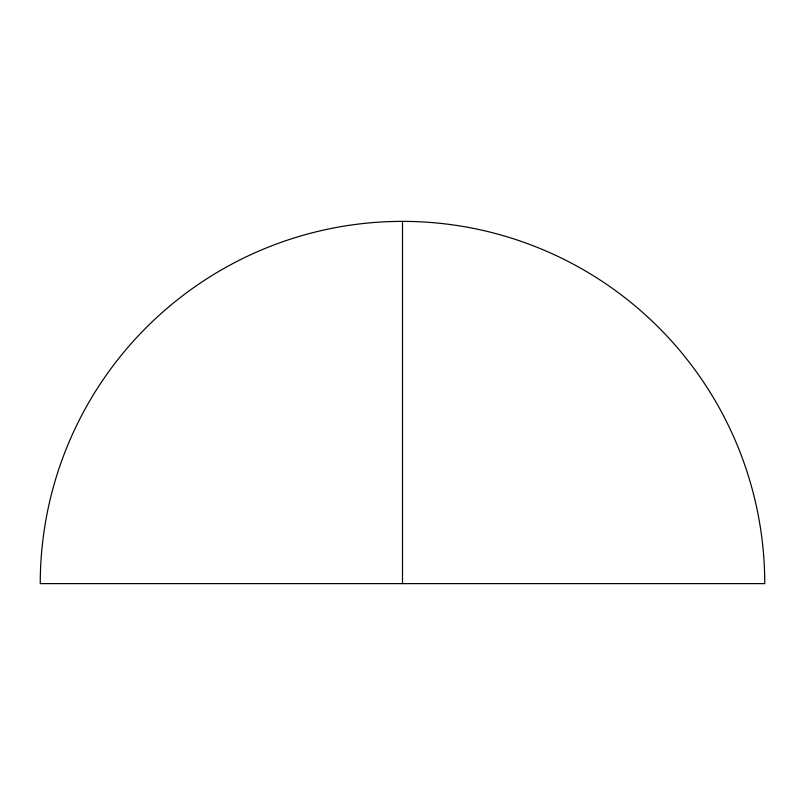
<?xml version="1.0" encoding="UTF-8"?>
<svg xmlns="http://www.w3.org/2000/svg" width="805" height="805" viewBox="0 0 805 805"><rect width="100%" height="100%" fill="white"/><g stroke="black" fill="none" stroke-linecap="round" stroke-linejoin="round"><path stroke-width="1.21" d="M402.5 221.375A362.25 362.25 0 0 1 764.75 583.625L40.25 583.625A362.25 362.25 0 0 1 402.5 221.375L402.5 583.625"/></g></svg>
